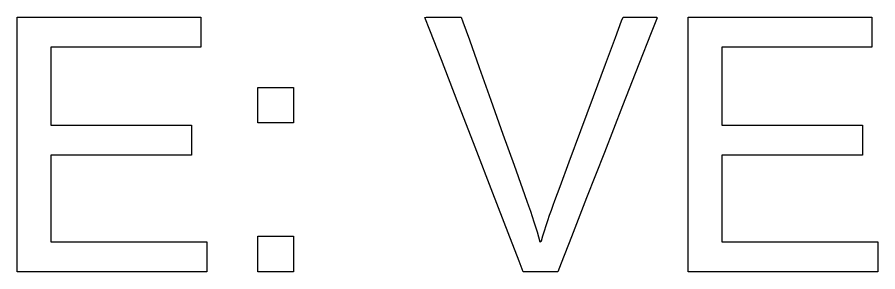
# Model space of a CAD drawing. Header units: metres. Extents: x 1885 to 2636, y 491 to 906.
# Drawn here: x 1903.6 to 2049.1, y 862.1 to 905 of the extents above; entities that cross this region are included whole.
import ezdxf

# ---------------------------------------------------------------- set-up
doc = ezdxf.new("R2010")
doc.units = ezdxf.units.M

msp = doc.modelspace()

# ---------------------------------------------------------------- linework, layer by layer
at = {"layer": 'COMPONENT30'}
for p, q in [((1903.63, 862.09), (1903.63, 905.04)), ((1903.63, 905.04), (1934.68, 905.04)), ((1934.68, 905.04), (1934.68, 899.97)), ((1972.52, 905.02), (1972.72, 905.04)), ((1973.36, 902.84), (1972.52, 905.02)), ((1972.72, 905.04), (1973.36, 905.04)), ((1973.36, 905.04), (1974.3, 905.04)), ((1974.3, 905.04), (1975.4, 905.04)), ((1975.4, 905.04), (1976.52, 905.04)), ((1976.52, 905.04), (1977.53, 905.04)), ((1977.53, 905.04), (1978.29, 905.04)), ((1978.29, 905.04), (1978.65, 905.04)), ((1978.65, 905.04), (1978.95, 904.24)), ((2005.78, 904.44), (2006.03, 905.04)), ((2006.03, 905.04), (2006.42, 905.04)), ((2006.42, 905.04), (2007.17, 905.04)), ((2007.17, 905.04), (2008.14, 905.04)), ((2008.14, 905.04), (2009.2, 905.04)), ((2009.2, 905.04), (2010.23, 905.04)), ((2010.23, 905.04), (2011.09, 905.04)), ((2011.77, 904.95), (2010.77, 902.41)), ((2011.09, 905.04), (2011.65, 905.04)), ((2011.65, 905.04), (2011.77, 904.95)), ((2017.02, 862.09), (2017.02, 905.04)), ((2017.02, 905.04), (2048.08, 905.04)), ((2048.08, 905.04), (2048.08, 899.97)), ((1978.95, 904.24), (1980.04, 901.2)), ((2004.73, 901.63), (2005.78, 904.44)), ((1975.31, 897.83), (1973.36, 902.84)), ((2010.77, 902.41), (2008.71, 897.13)), ((1980.04, 901.2), (1981.7, 896.57)), ((2003.06, 897.14), (2004.73, 901.63)), ((1934.68, 899.97), (1909.31, 899.97)), ((1909.31, 899.97), (1909.31, 886.82)), ((2048.08, 899.97), (2022.7, 899.97)), ((2022.7, 899.97), (2022.7, 886.82)), ((1977.98, 890.93), (1975.31, 897.83)), ((1981.7, 896.57), (1983.67, 891.04)), ((2001.03, 891.68), (2003.06, 897.14)), ((2008.71, 897.13), (2005.95, 890.09)), ((1944.32, 887.2), (1944.32, 893.2)), ((1944.32, 893.2), (1950.33, 893.2)), ((1950.33, 893.2), (1950.33, 887.2)), ((1998.9, 885.94), (2001.03, 891.68)), ((1981, 883.12), (1977.98, 890.93)), ((1983.67, 891.04), (1985.72, 885.31)), ((2005.95, 890.09), (2002.88, 882.24)), ((1909.31, 886.82), (1933.07, 886.82)), ((1933.07, 886.82), (1933.07, 881.78)), ((1950.33, 887.2), (1944.32, 887.2)), ((1996.92, 880.63), (1998.9, 885.94)), ((2022.7, 886.82), (2046.47, 886.82)), ((2046.47, 886.82), (2046.47, 881.78)), ((1985.72, 885.31), (1987.59, 880.1)), ((1984.01, 875.37), (1981, 883.12)), ((1933.07, 881.78), (1909.31, 881.78)), ((1909.31, 881.78), (1909.31, 867.16)), ((2002.88, 882.24), (1999.87, 874.55)), ((2046.47, 881.78), (2022.7, 881.78)), ((2022.7, 881.78), (2022.7, 867.16)), ((1987.59, 880.1), (1989.02, 876.09)), ((1995.37, 876.45), (1996.92, 880.63)), ((1989.02, 876.09), (1989.77, 873.99)), ((1994.5, 874.11), (1995.37, 876.45)), ((1986.62, 868.63), (1984.01, 875.37)), ((1999.87, 874.55), (1997.3, 867.99)), ((1989.77, 873.99), (1990.05, 873.22)), ((1990.05, 873.22), (1990.36, 872.31)), ((1993.9, 872.49), (1994.22, 873.35)), ((1994.22, 873.35), (1994.5, 874.11)), ((1990.36, 872.31), (1990.67, 871.42)), ((1990.67, 871.42), (1990.96, 870.54)), ((1993.3, 870.75), (1993.6, 871.62)), ((1993.6, 871.62), (1993.9, 872.49)), ((1990.96, 870.54), (1991.23, 869.68)), ((1992.74, 869.02), (1993.02, 869.89)), ((1993.02, 869.89), (1993.3, 870.75)), ((1988.46, 863.88), (1986.62, 868.63)), ((1991.23, 869.68), (1991.5, 868.82)), ((1991.5, 868.82), (1991.75, 867.99)), ((1992.48, 868.15), (1992.74, 869.02)), ((1909.31, 867.16), (1935.68, 867.16)), ((1935.68, 867.16), (1935.68, 862.09)), ((1944.32, 862.09), (1944.32, 868.09)), ((1944.32, 868.09), (1950.33, 868.09)), ((1950.33, 868.09), (1950.33, 862.09)), ((1991.75, 867.99), (1991.98, 867.16)), ((1991.98, 867.16), (1992.22, 867.29)), ((1992.22, 867.29), (1992.48, 868.15)), ((1997.3, 867.99), (1995.55, 863.52)), ((2022.7, 867.16), (2049.07, 867.16)), ((2049.07, 867.16), (2049.07, 862.09)), ((1989.15, 862.09), (1988.46, 863.88)), ((1995.55, 863.52), (1994.98, 862.09)), ((1935.68, 862.09), (1903.63, 862.09)), ((1950.33, 862.09), (1944.32, 862.09)), ((1989.4, 862.09), (1989.15, 862.09)), ((1990.04, 862.09), (1989.4, 862.09)), ((1990.96, 862.09), (1990.04, 862.09)), ((1992.01, 862.09), (1990.96, 862.09)), ((1993.07, 862.09), (1992.01, 862.09)), ((1994.01, 862.09), (1993.07, 862.09)), ((1994.69, 862.09), (1994.01, 862.09)), ((1994.98, 862.09), (1994.69, 862.09)), ((2049.07, 862.09), (2017.02, 862.09))]:
    msp.add_line(p, q, dxfattribs=at)

doc.saveas('drawing.dxf')
